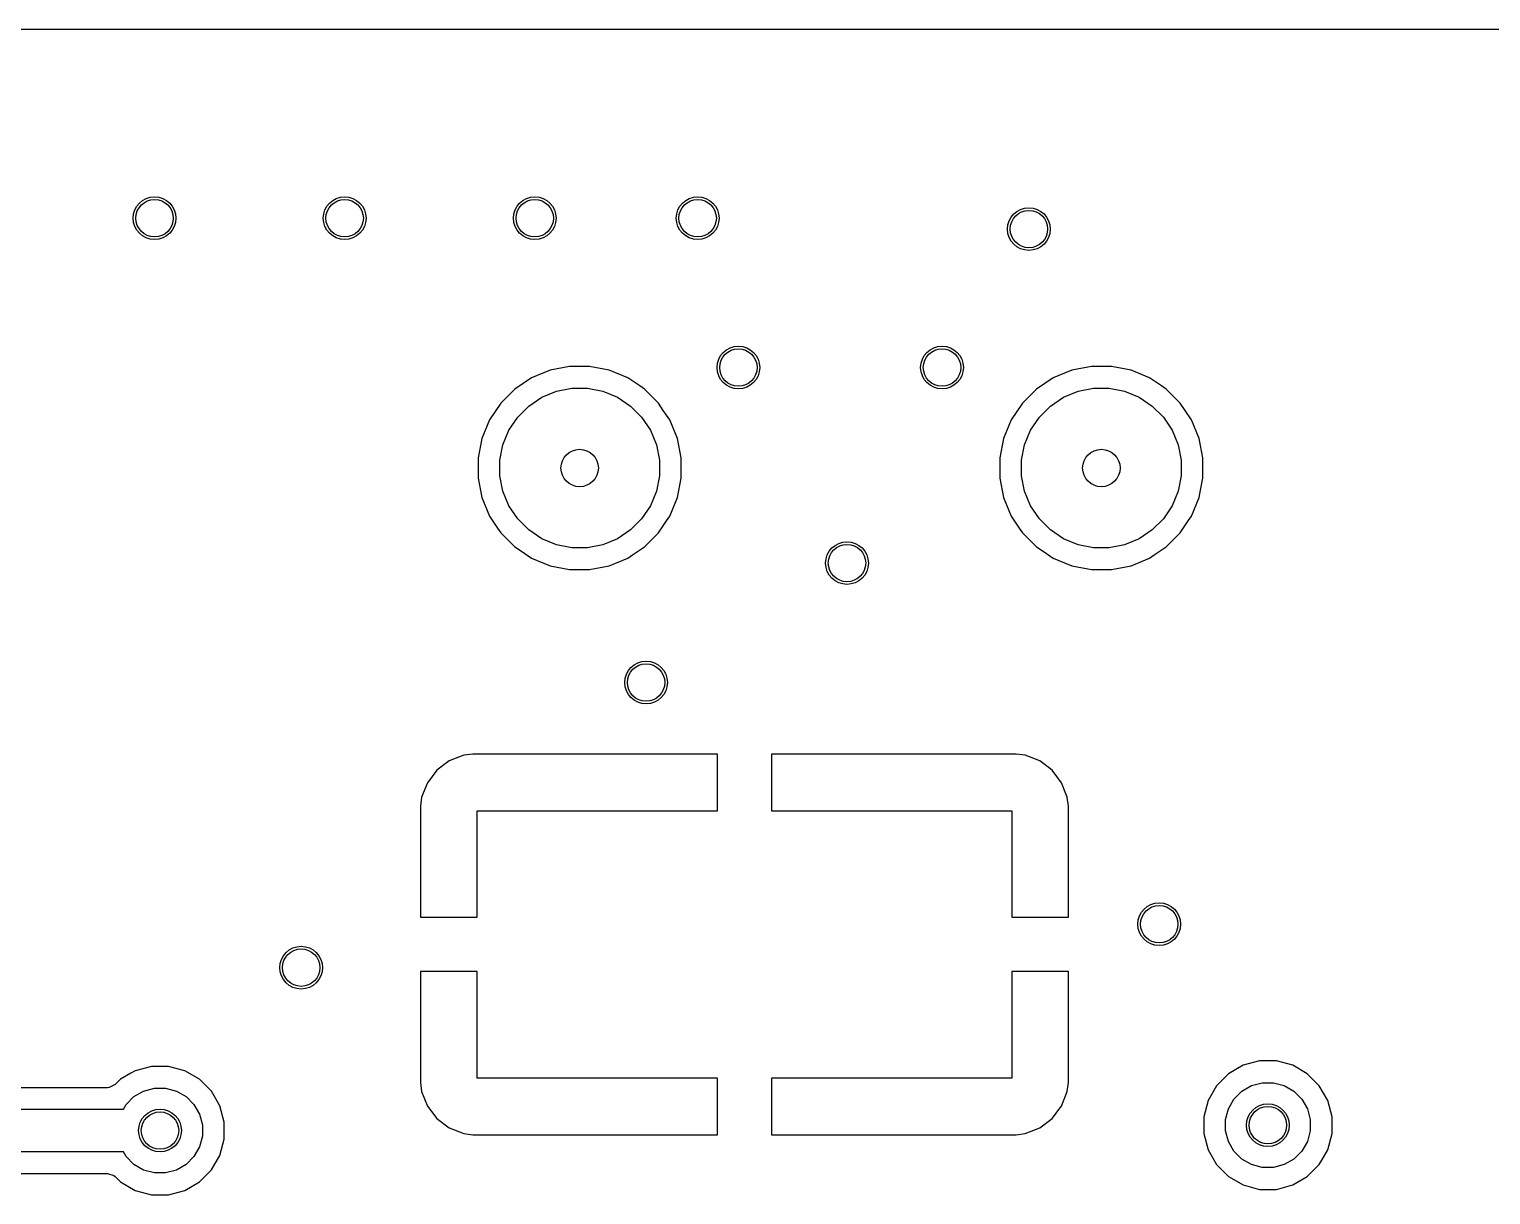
# Model space of a CAD drawing. Extents: x 3.9 to 7.48, y -4.89 to -2.91.
# Drawn here: x 5.923 to 6.461, y -3.337 to -2.908 of the extents above; entities that cross this region are included whole.
import ezdxf

# ---------------------------------------------------------------- set-up
doc = ezdxf.new("R2010")
doc.units = 0
doc.header["$MEASUREMENT"] = 0
doc.layers.add('BLACK', color=7, linetype='CONTINUOUS')

msp = doc.modelspace()

# ---------------------------------------------------------------- linework, layer by layer
at = {"layer": 'BLACK', "linetype": 'CONTINUOUS'}
for p, q in [((3.90299, -2.90793), (7.47436, -2.90793)), ((6.1143, -3.03353), (6.10749, -3.03635)), ((6.12153, -3.0321), (6.1143, -3.03353)), ((6.1289, -3.0321), (6.12153, -3.0321)), ((6.12153, -3.0321), (6.12153, -3.0321)), ((6.13613, -3.03353), (6.1289, -3.0321)), ((6.1289, -3.0321), (6.1289, -3.0321)), ((6.14294, -3.03635), (6.13613, -3.03353)), ((6.30643, -3.03353), (6.29962, -3.03635)), ((6.31366, -3.0321), (6.30643, -3.03353)), ((6.32103, -3.0321), (6.31366, -3.0321)), ((6.31366, -3.0321), (6.31366, -3.0321)), ((6.32826, -3.03353), (6.32103, -3.0321)), ((6.32103, -3.0321), (6.32103, -3.0321)), ((6.33507, -3.03635), (6.32826, -3.03353)), ((6.10136, -3.04045), (6.09615, -3.04566)), ((6.10749, -3.03635), (6.10136, -3.04045)), ((6.10136, -3.04045), (6.10136, -3.04045)), ((6.10749, -3.03635), (6.10749, -3.03635)), ((6.11665, -3.04126), (6.12232, -3.04013)), ((6.12232, -3.04013), (6.12811, -3.04013)), ((6.12811, -3.04013), (6.13379, -3.04126)), ((6.14733, -3.03928), (6.14294, -3.03635)), ((6.14294, -3.03635), (6.14294, -3.03635)), ((6.14907, -3.04045), (6.14733, -3.03928)), ((6.15429, -3.04566), (6.14907, -3.04045)), ((6.29349, -3.04045), (6.28828, -3.04566)), ((6.29962, -3.03635), (6.29349, -3.04045)), ((6.29349, -3.04045), (6.29349, -3.04045)), ((6.29962, -3.03635), (6.29962, -3.03635)), ((6.30877, -3.04126), (6.31445, -3.04013)), ((6.31445, -3.04013), (6.32024, -3.04013)), ((6.32024, -3.04013), (6.32592, -3.04126)), ((6.33945, -3.03928), (6.33507, -3.03635)), ((6.33507, -3.03635), (6.33507, -3.03635)), ((6.3412, -3.04045), (6.33945, -3.03928)), ((6.34641, -3.04566), (6.3412, -3.04045)), ((6.09615, -3.04566), (6.09206, -3.05179)), ((6.09615, -3.04566), (6.09615, -3.04566)), ((6.10649, -3.04669), (6.1113, -3.04348)), ((6.1113, -3.04348), (6.11665, -3.04126)), ((6.13379, -3.04126), (6.13914, -3.04348)), ((6.13914, -3.04348), (6.14395, -3.04669)), ((6.15603, -3.04828), (6.15429, -3.04566)), ((6.28828, -3.04566), (6.28418, -3.05179)), ((6.28828, -3.04566), (6.28828, -3.04566)), ((6.29861, -3.04669), (6.30342, -3.04348)), ((6.30342, -3.04348), (6.30877, -3.04126)), ((6.32592, -3.04126), (6.33126, -3.04348)), ((6.33126, -3.04348), (6.33608, -3.04669)), ((6.34816, -3.04828), (6.34641, -3.04566)), ((6.09206, -3.05179), (6.08923, -3.0586)), ((6.09206, -3.05179), (6.09206, -3.05179)), ((6.09918, -3.0556), (6.10239, -3.05078)), ((6.10239, -3.05078), (6.10649, -3.04669)), ((6.14395, -3.04669), (6.14804, -3.05078)), ((6.14804, -3.05078), (6.15126, -3.0556)), ((6.15838, -3.05179), (6.15603, -3.04828)), ((6.1612, -3.0586), (6.15838, -3.05179)), ((6.15838, -3.05179), (6.15838, -3.05179)), ((6.15838, -3.05179), (6.15838, -3.05179)), ((6.28418, -3.05179), (6.28136, -3.0586)), ((6.28418, -3.05179), (6.28418, -3.05179)), ((6.2913, -3.0556), (6.29452, -3.05078)), ((6.29452, -3.05078), (6.29861, -3.04669)), ((6.33608, -3.04669), (6.34017, -3.05078)), ((6.34017, -3.05078), (6.34339, -3.0556)), ((6.35051, -3.05179), (6.34816, -3.04828)), ((6.35333, -3.0586), (6.35051, -3.05179)), ((6.35051, -3.05179), (6.35051, -3.05179)), ((6.35051, -3.05179), (6.35051, -3.05179)), ((6.09696, -3.06095), (6.09918, -3.0556)), ((6.15126, -3.0556), (6.15347, -3.06095)), ((6.28909, -3.06095), (6.2913, -3.0556)), ((6.34339, -3.0556), (6.3456, -3.06095)), ((6.08923, -3.0586), (6.0878, -3.06583)), ((6.09583, -3.06662), (6.09696, -3.06095)), ((6.15347, -3.06095), (6.1546, -3.06662)), ((6.16264, -3.06583), (6.1612, -3.0586)), ((6.28136, -3.0586), (6.27992, -3.06583)), ((6.28796, -3.06662), (6.28909, -3.06095)), ((6.3456, -3.06095), (6.34673, -3.06662)), ((6.35477, -3.06583), (6.35333, -3.0586)), ((6.0878, -3.06583), (6.0878, -3.0732)), ((6.09583, -3.07241), (6.09583, -3.06662)), ((6.1546, -3.06662), (6.1546, -3.07241)), ((6.16264, -3.0732), (6.16264, -3.06583)), ((6.16264, -3.06583), (6.16264, -3.06583)), ((6.27992, -3.06583), (6.27992, -3.0732)), ((6.28796, -3.07241), (6.28796, -3.06662)), ((6.34673, -3.06662), (6.34673, -3.07241)), ((6.35477, -3.0732), (6.35477, -3.06583)), ((6.0878, -3.0732), (6.08923, -3.08043)), ((6.09696, -3.07809), (6.09583, -3.07241)), ((6.1546, -3.07241), (6.15347, -3.07809)), ((6.1612, -3.08043), (6.16264, -3.0732)), ((6.27992, -3.0732), (6.28136, -3.08043)), ((6.28909, -3.07809), (6.28796, -3.07241)), ((6.34673, -3.07241), (6.3456, -3.07809)), ((6.35388, -3.07764), (6.35477, -3.0732)), ((6.09918, -3.08344), (6.09696, -3.07809)), ((6.15347, -3.07809), (6.15126, -3.08344)), ((6.2913, -3.08344), (6.28909, -3.07809)), ((6.3456, -3.07809), (6.34339, -3.08344)), ((6.35333, -3.08043), (6.35388, -3.07764)), ((6.08923, -3.08043), (6.09206, -3.08724)), ((6.10239, -3.08825), (6.09918, -3.08344)), ((6.15126, -3.08344), (6.14804, -3.08825)), ((6.15838, -3.08724), (6.1612, -3.08043)), ((6.28136, -3.08043), (6.28418, -3.08724)), ((6.29452, -3.08825), (6.2913, -3.08344)), ((6.34339, -3.08344), (6.34017, -3.08825)), ((6.35051, -3.08724), (6.35333, -3.08043)), ((6.09206, -3.08724), (6.09206, -3.08724)), ((6.09206, -3.08724), (6.09498, -3.09163)), ((6.10649, -3.09234), (6.10239, -3.08825)), ((6.14804, -3.08825), (6.14395, -3.09234)), ((6.15429, -3.09337), (6.1572, -3.08901)), ((6.1572, -3.08901), (6.15838, -3.08724)), ((6.15838, -3.08724), (6.15838, -3.08724)), ((6.15838, -3.08724), (6.15838, -3.08724)), ((6.28418, -3.08724), (6.28418, -3.08724)), ((6.28418, -3.08724), (6.28711, -3.09163)), ((6.29861, -3.09234), (6.29452, -3.08825)), ((6.34017, -3.08825), (6.33608, -3.09234)), ((6.34641, -3.09337), (6.34932, -3.08901)), ((6.34932, -3.08901), (6.35051, -3.08724)), ((6.35051, -3.08724), (6.35051, -3.08724)), ((6.35051, -3.08724), (6.35051, -3.08724)), ((6.09498, -3.09163), (6.09615, -3.09337)), ((6.09615, -3.09337), (6.10136, -3.09858)), ((6.1113, -3.09556), (6.10649, -3.09234)), ((6.14395, -3.09234), (6.13914, -3.09556)), ((6.14907, -3.09858), (6.15429, -3.09337)), ((6.28711, -3.09163), (6.28828, -3.09337)), ((6.28828, -3.09337), (6.29349, -3.09858)), ((6.30342, -3.09556), (6.29861, -3.09234)), ((6.33608, -3.09234), (6.33126, -3.09556)), ((6.3412, -3.09858), (6.34641, -3.09337)), ((6.10136, -3.09858), (6.10374, -3.10017)), ((6.10374, -3.10017), (6.10749, -3.10268)), ((6.11665, -3.09777), (6.1113, -3.09556)), ((6.12232, -3.0989), (6.11665, -3.09777)), ((6.12811, -3.0989), (6.12232, -3.0989)), ((6.13379, -3.09777), (6.12811, -3.0989)), ((6.13914, -3.09556), (6.13379, -3.09777)), ((6.14471, -3.1015), (6.14907, -3.09858)), ((6.29349, -3.09858), (6.29587, -3.10017)), ((6.29587, -3.10017), (6.29962, -3.10268)), ((6.30877, -3.09777), (6.30342, -3.09556)), ((6.31445, -3.0989), (6.30877, -3.09777)), ((6.32024, -3.0989), (6.31445, -3.0989)), ((6.32592, -3.09777), (6.32024, -3.0989)), ((6.33126, -3.09556), (6.32592, -3.09777)), ((6.33684, -3.1015), (6.3412, -3.09858)), ((6.10749, -3.10268), (6.10749, -3.10268)), ((6.10749, -3.10268), (6.10749, -3.10268)), ((6.10749, -3.10268), (6.1143, -3.1055)), ((6.1143, -3.1055), (6.12153, -3.10694)), ((6.1289, -3.10694), (6.13613, -3.1055)), ((6.13613, -3.1055), (6.14294, -3.10268)), ((6.14294, -3.10268), (6.14471, -3.1015)), ((6.14294, -3.10268), (6.14294, -3.10268)), ((6.14294, -3.10268), (6.14294, -3.10268)), ((6.29962, -3.10268), (6.29962, -3.10268)), ((6.29962, -3.10268), (6.29962, -3.10268)), ((6.29962, -3.10268), (6.30643, -3.1055)), ((6.30643, -3.1055), (6.31366, -3.10694)), ((6.32103, -3.10694), (6.32826, -3.1055)), ((6.32826, -3.1055), (6.33507, -3.10268)), ((6.33507, -3.10268), (6.33684, -3.1015)), ((6.33507, -3.10268), (6.33507, -3.10268)), ((6.33507, -3.10268), (6.33507, -3.10268)), ((6.12153, -3.10694), (6.12153, -3.10694)), ((6.12153, -3.10694), (6.1289, -3.10694)), ((6.1289, -3.10694), (6.1289, -3.10694)), ((6.31366, -3.10694), (6.31366, -3.10694)), ((6.31366, -3.10694), (6.32103, -3.10694)), ((6.32103, -3.10694), (6.32103, -3.10694)), ((6.08251, -3.17528), (6.07717, -3.17739)), ((6.08586, -3.17488), (6.08251, -3.17528)), ((6.17592, -3.17488), (6.08586, -3.17488)), ((6.17592, -3.19575), (6.17592, -3.17488)), ((6.17592, -3.17488), (6.17592, -3.17488)), ((6.28598, -3.17488), (6.19592, -3.17488)), ((6.19592, -3.17488), (6.19592, -3.17488)), ((6.19592, -3.17488), (6.19592, -3.19575)), ((6.28933, -3.17528), (6.28598, -3.17488)), ((6.29467, -3.17739), (6.28933, -3.17528)), ((6.0726, -3.18085), (6.06913, -3.18542)), ((6.07717, -3.17739), (6.0726, -3.18085)), ((6.0726, -3.18085), (6.0726, -3.18085)), ((6.29924, -3.18085), (6.29467, -3.17739)), ((6.3027, -3.18542), (6.29924, -3.18085)), ((6.29924, -3.18085), (6.29924, -3.18085)), ((6.06913, -3.18542), (6.06703, -3.19076)), ((6.30481, -3.19076), (6.3027, -3.18542)), ((6.06703, -3.19076), (6.06663, -3.19411)), ((6.30521, -3.19411), (6.30481, -3.19076)), ((6.06663, -3.19411), (6.06663, -3.23496)), ((6.08749, -3.23496), (6.08749, -3.19575)), ((6.08749, -3.19575), (6.17592, -3.19575)), ((6.19592, -3.19575), (6.28434, -3.19575)), ((6.28434, -3.19575), (6.28434, -3.23496)), ((6.30521, -3.23496), (6.30521, -3.19411)), ((6.30521, -3.19411), (6.30521, -3.19411)), ((6.06663, -3.23496), (6.06663, -3.23496)), ((6.06663, -3.23496), (6.08749, -3.23496)), ((6.28434, -3.23496), (6.30521, -3.23496)), ((6.30521, -3.23496), (6.30521, -3.23496)), ((6.06663, -3.25496), (6.06663, -3.2958)), ((6.08749, -3.25496), (6.06663, -3.25496)), ((6.06663, -3.25496), (6.06663, -3.25496)), ((6.08749, -3.29417), (6.08749, -3.25496)), ((6.30521, -3.25496), (6.28434, -3.25496)), ((6.28434, -3.25496), (6.28434, -3.29417)), ((6.30521, -3.2958), (6.30521, -3.25496)), ((6.30521, -3.25496), (6.30521, -3.25496)), ((6.37556, -3.28788), (6.36955, -3.28949)), ((6.38179, -3.28788), (6.37556, -3.28788)), ((6.3878, -3.28949), (6.38179, -3.28788)), ((5.95991, -3.29243), (5.95616, -3.2946)), ((5.96155, -3.29149), (5.95991, -3.29243)), ((5.96756, -3.28988), (5.96155, -3.29149)), ((5.97379, -3.28988), (5.96756, -3.28988)), ((5.9798, -3.29149), (5.97379, -3.28988)), ((5.98519, -3.2946), (5.9798, -3.29149)), ((6.36416, -3.2926), (6.35976, -3.297)), ((6.36955, -3.28949), (6.36416, -3.2926)), ((6.39319, -3.2926), (6.3878, -3.28949)), ((6.39759, -3.297), (6.39319, -3.2926)), ((5.95139, -3.29775), (5.85799, -3.29775)), ((5.952, -3.2977), (5.95139, -3.29775)), ((5.95415, -3.29661), (5.952, -3.2977)), ((5.95616, -3.2946), (5.95415, -3.29661)), ((5.96109, -3.30102), (5.96465, -3.29897)), ((5.96465, -3.29897), (5.96862, -3.2979)), ((5.96862, -3.2979), (5.97273, -3.2979)), ((5.97273, -3.2979), (5.9767, -3.29897)), ((5.9767, -3.29897), (5.98026, -3.30102)), ((5.98959, -3.299), (5.98519, -3.2946)), ((5.99271, -3.30439), (5.98959, -3.299)), ((6.06663, -3.2958), (6.06703, -3.29916)), ((6.06703, -3.29916), (6.06913, -3.30449)), ((6.17592, -3.29417), (6.08749, -3.29417)), ((6.17592, -3.31504), (6.17592, -3.29417)), ((6.28434, -3.29417), (6.19592, -3.29417)), ((6.19592, -3.29417), (6.19592, -3.31504)), ((6.3027, -3.30449), (6.30481, -3.29916)), ((6.30481, -3.29916), (6.30521, -3.2958)), ((6.30521, -3.2958), (6.30521, -3.2958)), ((6.35976, -3.297), (6.35664, -3.30239)), ((6.36618, -3.30193), (6.36909, -3.29902)), ((6.36909, -3.29902), (6.37265, -3.29697)), ((6.37265, -3.29697), (6.37662, -3.2959)), ((6.37662, -3.2959), (6.38073, -3.2959)), ((6.38073, -3.2959), (6.3847, -3.29697)), ((6.3847, -3.29697), (6.38826, -3.29902)), ((6.38826, -3.29902), (6.39117, -3.30193)), ((6.40071, -3.30239), (6.39759, -3.297)), ((5.95719, -3.30564), (5.95818, -3.30393)), ((5.95818, -3.30393), (5.96109, -3.30102)), ((5.98026, -3.30102), (5.98317, -3.30393)), ((5.98317, -3.30393), (5.98522, -3.30749)), ((5.99432, -3.3104), (5.99271, -3.30439)), ((6.06913, -3.30449), (6.0726, -3.30906)), ((6.30172, -3.30579), (6.3027, -3.30449)), ((6.35664, -3.30239), (6.35503, -3.3084)), ((6.36413, -3.30549), (6.36618, -3.30193)), ((6.39117, -3.30193), (6.39322, -3.30549)), ((6.40232, -3.3084), (6.40071, -3.30239)), ((5.85567, -3.30564), (5.95719, -3.30564)), ((5.98522, -3.30749), (5.98629, -3.31146)), ((6.0726, -3.30906), (6.0726, -3.30906)), ((6.0726, -3.30906), (6.07717, -3.31253)), ((6.29467, -3.31253), (6.29924, -3.30906)), ((6.29924, -3.30906), (6.29974, -3.3084)), ((6.29924, -3.30906), (6.29924, -3.30906)), ((6.29974, -3.3084), (6.30172, -3.30579)), ((6.35503, -3.3084), (6.35503, -3.31463)), ((6.36306, -3.30946), (6.36413, -3.30549)), ((6.36306, -3.31357), (6.36306, -3.30946)), ((6.39322, -3.30549), (6.39429, -3.30946)), ((6.39429, -3.30946), (6.39429, -3.31357)), ((6.40232, -3.31463), (6.40232, -3.3084)), ((5.98629, -3.31146), (5.98629, -3.31557)), ((5.99432, -3.31663), (5.99432, -3.3104)), ((6.07717, -3.31253), (6.08251, -3.31463)), ((6.08251, -3.31463), (6.08586, -3.31504)), ((6.08586, -3.31504), (6.08586, -3.31504)), ((6.08586, -3.31504), (6.17592, -3.31504)), ((6.17592, -3.31504), (6.17592, -3.31504)), ((6.19592, -3.31504), (6.19592, -3.31504)), ((6.19592, -3.31504), (6.28598, -3.31504)), ((6.28598, -3.31504), (6.28933, -3.31463)), ((6.28598, -3.31504), (6.28598, -3.31504)), ((6.28933, -3.31463), (6.29467, -3.31253)), ((6.35503, -3.31463), (6.35664, -3.32064)), ((6.36413, -3.31754), (6.36306, -3.31357)), ((6.39429, -3.31357), (6.39322, -3.31754)), ((6.40071, -3.32064), (6.40232, -3.31463)), ((5.98522, -3.31954), (5.98317, -3.3231)), ((5.98629, -3.31557), (5.98522, -3.31954)), ((5.99271, -3.32264), (5.99432, -3.31663)), ((6.35664, -3.32064), (6.35976, -3.32603)), ((6.36618, -3.3211), (6.36413, -3.31754)), ((6.39322, -3.31754), (6.39117, -3.3211)), ((6.39853, -3.3244), (6.40071, -3.32064)), ((5.95719, -3.32139), (5.85894, -3.32139)), ((5.95818, -3.3231), (5.95719, -3.32139)), ((5.96109, -3.32601), (5.95818, -3.3231)), ((5.96465, -3.32807), (5.96109, -3.32601)), ((5.98026, -3.32601), (5.9767, -3.32807)), ((5.98317, -3.3231), (5.98026, -3.32601)), ((5.98959, -3.32803), (5.99271, -3.32264)), ((6.35976, -3.32603), (6.36416, -3.33043)), ((6.36909, -3.32401), (6.36618, -3.3211)), ((6.37265, -3.32607), (6.36909, -3.32401)), ((6.37662, -3.32713), (6.37265, -3.32607)), ((6.3847, -3.32607), (6.38073, -3.32713)), ((6.38826, -3.32401), (6.3847, -3.32607)), ((6.39117, -3.3211), (6.38826, -3.32401)), ((6.39319, -3.33043), (6.39759, -3.32603)), ((6.39759, -3.32603), (6.39853, -3.3244)), ((5.86382, -3.32928), (5.95139, -3.32928)), ((5.95139, -3.32928), (5.95368, -3.33003)), ((5.95368, -3.33003), (5.95415, -3.33043)), ((5.95415, -3.33043), (5.95616, -3.33243)), ((5.96862, -3.32913), (5.96465, -3.32807)), ((5.97273, -3.32913), (5.96862, -3.32913)), ((5.9767, -3.32807), (5.97273, -3.32913)), ((5.98519, -3.33243), (5.98959, -3.32803)), ((6.36416, -3.33043), (6.36955, -3.33355)), ((6.38073, -3.32713), (6.37662, -3.32713)), ((6.3878, -3.33355), (6.39319, -3.33043)), ((5.95616, -3.33243), (5.95616, -3.33243)), ((5.95616, -3.33243), (5.96155, -3.33555)), ((5.96155, -3.33555), (5.96756, -3.33716)), ((5.97379, -3.33716), (5.9798, -3.33555)), ((5.9798, -3.33555), (5.98519, -3.33243)), ((6.36955, -3.33355), (6.37556, -3.33516)), ((6.37556, -3.33516), (6.37556, -3.33516)), ((6.37556, -3.33516), (6.38179, -3.33516)), ((6.38179, -3.33516), (6.3878, -3.33355)), ((6.38179, -3.33516), (6.38179, -3.33516)), ((5.96756, -3.33716), (5.96756, -3.33716)), ((5.96756, -3.33716), (5.97379, -3.33716)), ((5.97379, -3.33716), (5.97379, -3.33716))]:
    msp.add_line(p, q, dxfattribs=at)
at = {"layer": 'BLACK'}
for centre, radius in [((5.96867, -2.97752), 0.00787), ((6.03867, -2.97752), 0.00787), ((6.10867, -2.97752), 0.00787), ((6.16867, -2.97752), 0.00787), ((6.29067, -2.98152), 0.00787), ((6.18367, -3.03252), 0.00787), ((6.25867, -3.03252), 0.00787), ((6.12522, -3.06952), 0.00689), ((6.31734, -3.06952), 0.00689), ((6.22367, -3.10452), 0.00787), ((6.14967, -3.14852), 0.00787), ((6.33867, -3.23752), 0.00787), ((6.02267, -3.25352), 0.00787), ((6.37867, -3.31152), 0.00787), ((5.97067, -3.31352), 0.00787)]:
    msp.add_circle(centre, radius, dxfattribs=at)
at = {"layer": 'WHITE'}
for centre in [(5.96867, -2.97752), (6.03867, -2.97752), (6.10867, -2.97752), (6.16867, -2.97752), (6.29067, -2.98152), (6.18367, -3.03252), (6.25867, -3.03252), (6.12522, -3.06952), (6.31734, -3.06952), (6.22367, -3.10452), (6.14967, -3.14852), (6.33867, -3.23752), (6.02267, -3.25352), (6.37867, -3.31152), (5.97067, -3.31352)]:
    msp.add_circle(centre, 0.00689, dxfattribs=at)

doc.saveas('drawing.dxf')
